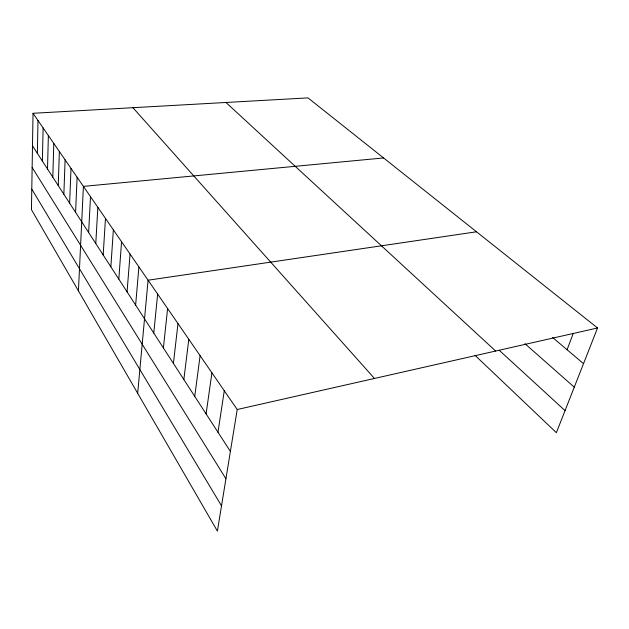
<?xml version="1.0" encoding="UTF-8"?>
<svg xmlns="http://www.w3.org/2000/svg" width="629" height="629" viewBox="0 0 629 629"><rect width="100%" height="100%" fill="white"/><g stroke="black" fill="none" stroke-linecap="round" stroke-linejoin="round"><path stroke-width="0.94" d="M33.023 113.291L31.45 209.661L217.398 531.112L237.219 409.518L33.023 113.291L308.006 97.888L597.55 327.976L556.374 432.658L475.044 355.338M37.363 153.334L37.992 120.501M42.371 161.063L43.11 127.923M47.513 169.012L48.37 135.557M52.805 177.181L53.787 143.412M58.253 185.594L59.354 151.495M63.859 194.251L65.102 159.821M69.638 203.167L71.014 168.407M75.582 212.358L77.115 177.252M78.428 290.873L83.405 186.381L383.58 157.95M88.634 232.502L90.505 196.68M95.781 243.549L97.849 207.342M103.187 254.989L105.468 218.389M110.861 266.838L113.362 229.844M118.818 279.119L121.554 241.725M127.066 291.864L130.061 254.069M135.636 305.089L138.899 266.885M137.672 393.29L148.082 280.212L476.507 231.787M153.775 333.103L157.643 294.089M163.398 347.963L167.605 308.532M173.415 363.428L177.976 323.581M183.849 379.546L188.802 339.283M194.738 396.356L200.108 355.684M206.1 413.906L211.918 372.816M217.972 432.241L224.278 390.751M567.075 349.724L573.255 333.417M237.219 409.518L597.55 327.976M552.663 337.521L583.523 363.641M524.979 343.717L574.269 387.157M499.308 350.345L565.046 410.611M225.968 102.488L495.652 351.037M132.923 107.693L374.467 378.461M32.488 145.81L230.387 451.41M32.142 167.432L225.929 478.771M31.788 189.132L221.518 505.842"/></g></svg>
